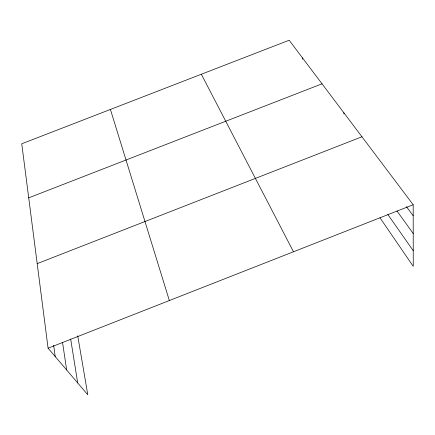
<?xml version="1.0" encoding="UTF-8"?>
<svg xmlns="http://www.w3.org/2000/svg" width="435" height="435" viewBox="0 0 435 435"><rect width="100%" height="100%" fill="white"/><g stroke="black" fill="none" stroke-linecap="round" stroke-linejoin="round"><path stroke-width="0.65" d="M48.089 348.196L413.185 204.733L289.166 40.227L21.75 143.784L48.089 348.196L87.794 394.773L77.734 335.858M37.193 263.626L361.953 136.775M28.715 197.843L322.03 83.814M406.453 206.663L413.196 215.771M396.959 210.959L413.217 233.535M387.824 214.471L413.234 250.696M379.978 217.788L413.25 266.35L413.185 204.733M201.34 74.238L293.489 251.767M110.419 109.446L169.356 300.547M70.671 339.093L77.713 382.952M302.51 57.926L302.716 59.252M62.542 342.367L66.658 369.978M53.663 345.287L55.207 356.548M343.84 112.747L343.976 114.03"/></g></svg>
